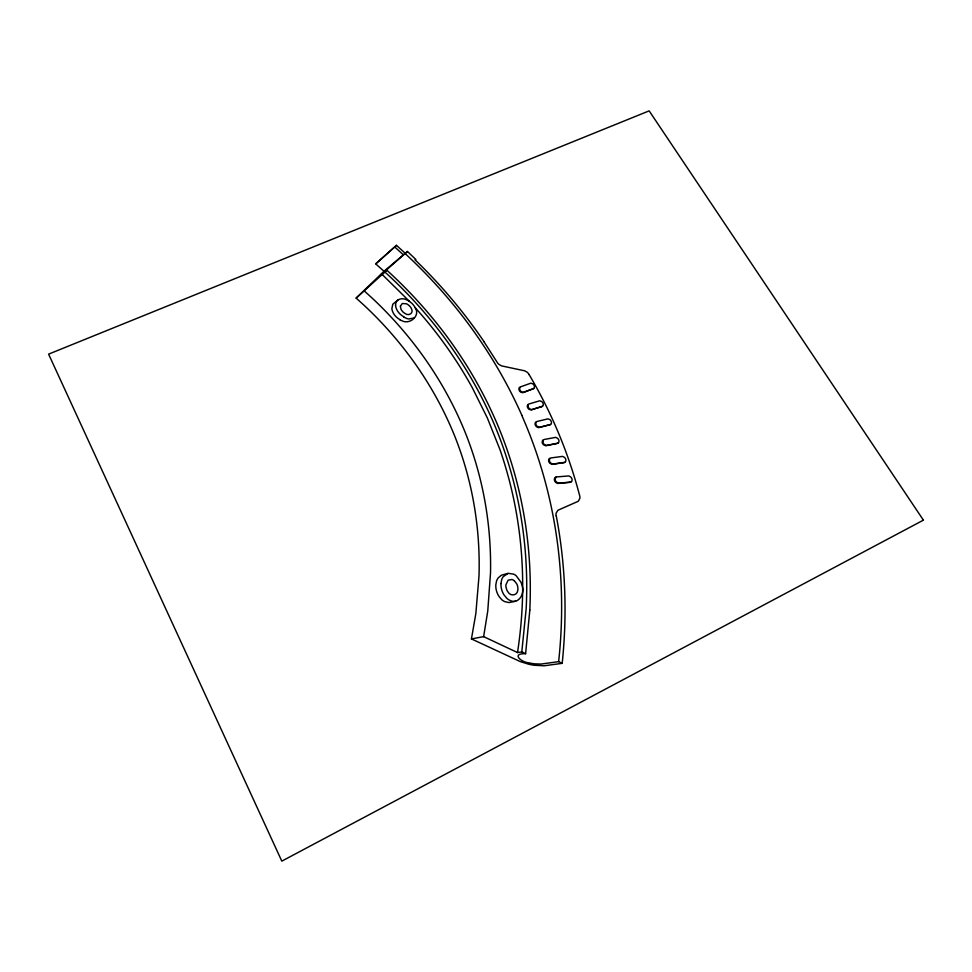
<?xml version="1.0" encoding="UTF-8"?>
<svg xmlns="http://www.w3.org/2000/svg" width="972" height="972" viewBox="0 0 972 972"><rect width="100%" height="100%" fill="white"/><g stroke="black" fill="none" stroke-linecap="round" stroke-linejoin="round"><path stroke-width="1.46" d="M395.604 305.038C395.154 299.51 401.898 297.286 406.162 299.668A14.677 12.976 5.6 0 1 409.018 301.053L411.958 303.434A18.65 16.512 5.4 0 1 415.323 308.002C419.807 314.636 412.432 322.388 405.494 321.781A10.024 8.87 5.9 0 1 403.429 321.404L399.784 319.8M529.837 609.991L525.609 653.694C510.689 653.257 521.32 662.479 529.242 662.88A48.6 46.547 32.7 0 0 534.551 663.84L541.052 664.058L558.742 661.628L562.29 663.329L544.15 665.784L534.248 665.261A73.046 69.595 30 0 1 528.561 664.18L520.275 661.592L471.444 638.92L475.83 613.684L479.002 576.032A423.233 378.764 -26.7 0 0 465.649 468.006A411.739 369.348 -26.2 0 0 454.167 434.739C444.046 409.917 430.997 386.309 415.603 364.366A475.745 421.982 -29.2 0 0 364.269 305.475L356.141 298.088L384.001 271.273L375.702 263.874L396.467 245.345L405.215 253.303M500.957 583.565L501.637 579.798A12.49 11.943 24.8 0 1 503.253 576.627L508.186 573.322L513.629 574.124A11.166 10.68 24.1 0 1 516.217 575.776L520.919 582.143A21.724 20.849 23.5 0 1 522.231 586.189C524.989 593.528 518.441 604.876 509.996 600.417A12.344 11.81 25.7 0 1 506.886 598.363L503.897 594.767A20.108 19.197 26 0 1 500.969 583.565M525.609 653.694L521.806 651.896L526.168 608.727A510.057 453.632 -29 0 0 507.372 460.023A500.009 445.613 -28.6 0 0 493.812 423.294C480.46 392.141 463.219 362.702 442.904 335.595A580.964 510.215 -31.8 0 0 384.924 272.038L356.141 298.088M471.444 638.92L483.631 636.636L487.762 611.036L490.52 572.873A435.638 389.869 -26.7 0 0 475.988 463.498A425.651 381.692 -26.3 0 0 464.142 429.831C453.754 404.692 440.462 380.781 424.825 358.534A493.193 437.036 -29.4 0 0 372.823 298.732L364.609 291.211M375.86 263.764L396.467 245.345M529.813 609.991A518.683 460.898 -29.2 0 0 506.23 447.242A508.125 452.502 -28.9 0 0 496.692 422.759C483.181 391.352 465.782 361.669 445.285 334.319A590.697 518.185 -32 0 0 386.832 270.192L382.761 273.509A35.514 30.727 3.4 0 1 381.862 274.189L381.036 274.675L407.438 251.481L415.822 259.451L415.287 259.925M384.924 272.026L386.832 270.18M384.134 271.188L407.438 251.481M397.827 300.032L392.773 304.236L391.85 308.865A16.901 14.92 6.1 0 0 399.893 319.63M414.279 317.941L408.872 318.962A10.315 9.113 6.2 0 1 406.782 318.476L403.659 317.006M533.737 388.545L522.669 392.724L520.652 392.068A4.787 4.325 15.4 0 1 519.801 391.242A4.593 4.143 15.4 0 1 518.939 389.42C518.841 387.038 520.482 386.188 519.631 389.067A4.593 4.143 15.4 0 0 520.312 390.647A4.799 4.325 15.5 0 0 521.344 391.716L523.373 392.372L533.907 388.484L534.515 386.564A4.471 4.034 15.9 0 0 533.871 384.985A4.872 4.386 15.9 0 0 532.863 383.891L530.87 383.175L520.457 386.88M541.89 406.563L543.129 405.761L543.287 404.182A4.593 4.155 17 0 0 542.668 402.627A4.848 4.386 17 0 0 541.696 401.533L539.739 400.792L528.962 403.988M549.97 424.74L551.245 423.962L551.464 422.383A4.581 4.167 18.3 0 0 550.881 420.791A4.921 4.471 18.3 0 0 549.945 419.673L547.989 418.847L536.836 421.52M557.43 443.402L558.73 442.637L558.997 441.057A4.593 4.204 19.7 0 0 558.475 439.441A4.994 4.568 19.6 0 0 557.551 438.287L555.607 437.364L544.065 439.514M564.222 462.563L565.57 461.834L565.886 460.242A4.666 4.277 21.1 0 0 565.412 458.602A5.079 4.666 21.1 0 0 564.525 457.399L562.581 456.39L550.65 457.97M570.357 482.27L571.73 481.553L572.107 479.961A4.678 4.313 22.7 0 0 571.67 478.285A5.188 4.775 22.6 0 0 570.819 477.033L568.875 475.928L556.555 476.924A1.482 1.373 21.6 0 0 556.142 477.009L554.745 477.75L554.344 479.378A4.666 4.313 21.9 0 0 554.781 481.091A5.176 4.775 21.9 0 0 555.656 482.367L557.661 483.473L570.005 482.343M556.142 477.009L555.109 479.099A4.69 4.325 21.9 0 0 555.547 480.812A5.188 4.787 22 0 0 556.421 482.076L558.426 483.193L570.771 482.076M542.425 406.296L531.672 409.625L529.655 408.884A4.86 4.398 16.6 0 1 528.659 407.778A4.593 4.155 16.6 0 1 528.015 406.175C528.962 403.319 527.298 404.121 527.31 406.515A4.581 4.155 16.5 0 0 527.942 408.118A4.848 4.386 16.5 0 0 528.95 409.224L530.967 409.965L541.72 406.636M507.688 573.444L501.285 575.266L498.15 577.988A12.454 11.919 24.1 0 0 496.522 581.135L495.817 584.877A19.744 18.881 25.4 0 0 499.086 596.577L501.661 599.578A12.271 11.761 25 0 0 504.772 601.632L509 602.579L515.634 601.194M550.48 424.497L539.338 427.303L537.334 426.477A4.921 4.483 17.8 0 1 536.362 425.335A4.593 4.18 17.8 0 1 535.779 423.707C536.823 420.864 535.122 421.641 535.05 424.035A4.581 4.18 17.7 0 0 535.633 425.663A4.909 4.471 17.8 0 0 536.605 426.805L538.622 427.631L549.763 424.813M557.904 443.171L546.373 445.443L544.356 444.532A5.006 4.581 19.1 0 1 543.761 443.852L543.421 443.341A4.544 4.155 19.1 0 1 543.056 442.527C543.409 439.551 542.874 438.809 542.145 442.005A4.629 4.228 19 0 0 542.68 443.657A4.981 4.556 19 0 0 543.627 444.836L545.632 445.759L557.175 443.475M521.806 651.896L517.541 652.564L483.631 636.636M564.671 462.356L552.74 464.069L550.735 463.049A5.091 4.678 20.5 0 1 549.824 461.834A4.641 4.265 20.5 0 1 549.338 460.145C550.589 457.302 548.816 458.019 548.585 460.449A4.641 4.265 20.4 0 0 549.071 462.125A5.067 4.653 20.4 0 0 549.982 463.352L551.987 464.361L563.93 462.648M514.334 580.782L516.691 583.783A11.956 11.457 24.1 0 1 517.784 587.149L517.918 588.862A9.173 8.784 24.6 0 1 517.736 590.502C517.262 595.702 510.264 596.419 508.004 591.972A10.716 10.242 25.5 0 1 506.801 589.992L505.962 587.015A10.765 10.291 25.5 0 1 505.95 584.755L508.137 580.138L511.989 579.531A5.99 5.735 24.4 0 1 514.322 580.782M394.814 247.058L403.392 254.846M382.069 274.359L409.516 301.442M483.947 341.67L497.628 363.03A9.854 8.821 13.4 0 0 499.207 364.585L501.661 365.909L524.649 370.806L527.006 372.106A9.647 8.675 15 0 1 528.537 373.649L529.242 374.706M521.843 415.275C505.343 378.096 483.935 343.152 458.675 311.271A673.766 585.545 -33.9 0 0 405.203 253.643M556.276 515.974A599.384 528.112 -31.2 0 1 562.193 663.317M556.178 515.974A7.715 7.181 24.5 0 1 556.13 513.155L557.892 510.264L578.304 501.26L579.871 498.357A7.655 7.071 24.1 0 0 579.762 496.036L579.64 495.562A586.323 522.839 -31.3 0 0 529.181 374.73M415.226 259.974A679.525 590.344 -34 0 1 484.007 341.646M517.505 652.564A502.864 447.509 -28.9 0 0 506.886 471.627A491.82 438.7 -28.5 0 0 499.973 449.623L487.324 417.899L472.295 387.731A545.025 481.237 -30.5 0 0 415.056 307.529M403.817 316.763A16.816 14.835 6.4 0 1 395.47 305.038M521.757 415.311A582.921 515.075 -30.9 0 1 558.645 661.616M400.403 306.192L400.889 308.889A9.987 8.821 6.2 0 0 401.776 310.542L403.04 312.024A9.744 8.602 6.2 0 0 405.178 313.543C408.349 316.289 413.695 313.361 411.703 309.278A10.06 8.906 5.7 0 0 409.151 305.609L407.803 304.515A8.141 7.193 5.8 0 0 406.223 303.75L402.274 303.531L400.403 306.192M923.4 520.142L281.807 861.131L48.6 354.136L649.15 110.869L923.4 520.142"/></g></svg>
